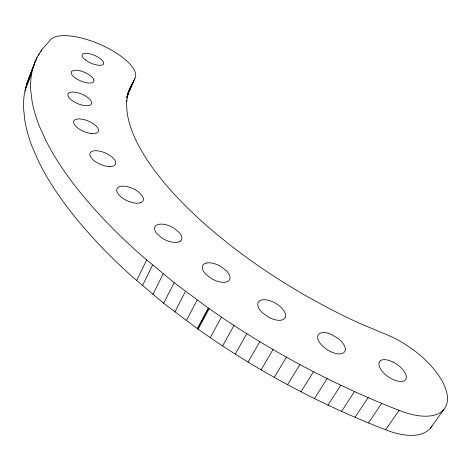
<?xml version="1.0" encoding="UTF-8"?>
<svg xmlns="http://www.w3.org/2000/svg" width="471" height="471" viewBox="0 0 471 471"><rect width="100%" height="100%" fill="white"/><g stroke="black" fill="none" stroke-linecap="round" stroke-linejoin="round"><path stroke-width="0.71" d="M134.871 78.669C129.702 87.247 125.91 96.944 126.723 107.158A256.306 97.108 29.8 0 0 129.366 123.066L130.697 127.382A256.306 97.108 29.8 0 0 138.792 145.916L144.556 155.889A256.306 97.108 29.8 0 0 155.371 171.615L164.032 182.542A256.306 97.108 29.8 0 0 184.767 205.185L190.637 210.961A256.306 97.108 29.8 0 0 216.695 234.264L231.161 245.891A256.306 97.108 29.8 0 0 262.53 268.664L270.807 274.199A256.306 97.108 29.8 0 0 305.255 295.37L323.059 305.237A256.306 97.108 29.8 0 0 359.161 323.141L386.832 334.746A63.438 30.427 34.6 0 1 447.144 394.592A63.438 30.427 34.6 0 1 399.067 410.329L385.625 429.782C319.291 404.171 256.147 370.341 198.144 329.205L163.684 303.283L132.439 276.86A352.214 142.843 30 0 1 104.839 250.454C84.851 229.925 66.246 207.882 50.962 183.59A352.214 142.843 30 0 1 38.334 160.87L32.14 146.658A352.214 142.843 30 0 1 26.058 126.846L24.851 120.67L23.609 108.966A352.214 142.843 30 0 1 24.51 93.07L26.823 83.585L35.213 61.242L37.109 57.197L41.778 49.755L50.585 39.67A46.623 17.174 23 0 1 102.649 45.563A46.623 17.174 23 0 1 134.871 78.669L126.811 97.103M35.213 61.242L32.358 70.002L31.427 74.718A355.623 138.333 29.9 0 0 30.727 90.208L32.128 101.654L33.423 107.706A355.623 138.333 29.9 0 0 39.788 127.152L46.187 141.153A355.623 138.333 29.9 0 0 59.181 163.578C74.93 187.705 93.923 209.554 114.229 229.93A355.623 138.333 29.9 0 0 142.342 256.259L174.129 282.671L209.148 308.658C268.099 349.971 332.014 384.142 399.067 410.329M26.823 83.585L33.624 65.51M25.505 88.218L32.358 70.002M32.47 69.514L34.271 64.721M35.301 61.989L37.109 57.197M24.939 90.968L31.828 72.675M38.534 55.407L39.299 53.37M40.977 51.834L41.778 49.755M128.206 92.163L130.19 87.571M127.906 93.093L129.036 90.473M127.788 93.564L131.562 84.815M127.535 94.836L128.1 93.523M126.793 96.926L133.146 82.201M126.823 98.039L127.4 96.714M126.352 101.383L126.929 100.052M28.466 79.175L30.409 74.989M136.672 280.586L146.652 259.98M142.466 285.691L152.545 265.079M152.887 294.505L163.149 273.887M163.684 303.283L174.129 282.671M174.841 312.002L185.468 291.408M186.333 320.651L197.149 300.074M197.373 328.693L208.365 308.14M197.496 328.734L208.488 308.187M198.144 329.205L209.148 308.658M210.243 337.636L221.435 317.124M222.618 345.938L233.999 325.467M235.229 354.08L246.798 333.662M248.064 362.052L259.815 341.687M261.087 369.823L273.021 349.523M274.269 377.383L286.386 357.148M287.581 384.707L299.874 364.548M300.993 391.784L313.462 371.707M314.469 398.596L327.11 378.607M327.987 405.125L340.792 385.225M341.516 411.354L354.48 391.554M355.016 417.277L368.134 397.577M368.463 422.876L381.722 403.282M430.465 428.104L443.965 409.323M432.025 425.808A62.702 31.274 35 0 1 385.625 429.782M128.483 93.099A46.211 17.763 22.8 0 1 127.7 95.272M93.912 79.94L93.894 81.248L93.111 82.242A12.211 4.704 22.8 0 1 83.962 82.113L80.953 81.047A12.211 4.704 22.8 0 1 71.245 73.217L71.321 71.922L72.169 70.956L75.872 70.22A12.211 4.704 22.8 0 1 84.28 72.24L87.111 73.582A12.211 4.704 22.8 0 1 93.164 78.416L93.912 79.94M345.373 349.211L344.955 351.313L343.606 352.867L341.428 353.762L338.543 353.933A15.708 7.783 32.6 0 1 327.887 350.171L324.495 347.781A15.708 7.783 32.6 0 1 317.619 337.042L318.137 334.993A15.708 7.783 32.6 0 1 331.502 334.445L338.355 338.608L341.216 341.228A15.708 7.783 32.6 0 1 345.373 349.211M68.478 93.234L67.836 94.436L68.012 95.943L69.002 97.656A12.788 5.175 22.7 0 0 79.046 104.173L82.195 105.139A12.788 5.175 22.7 0 0 91.727 103.249L91.486 101.736A12.788 5.175 22.7 0 0 80.576 93.652L77.491 92.693A12.788 5.175 22.7 0 0 68.478 93.234M285.349 317.171L284.196 318.855A15.484 7.783 30.4 0 1 272.497 318.985L268.823 317.336L262.318 312.656A15.484 7.783 30.4 0 1 258.079 302.653L259.327 301.04A15.484 7.783 30.4 0 1 274.511 302.682L277.902 304.778A15.484 7.783 30.4 0 1 285.349 317.171M180.328 241.181L178.244 242.118A14.813 7.23 26 0 1 161.624 237.802L156.466 233.145A14.813 7.23 26 0 1 158.439 224.361L161.229 224.084A14.813 7.23 26 0 1 174.765 228.682L179.857 233.222A14.813 7.23 26 0 1 180.328 241.181M206.616 262.983L204.355 263.819A15.184 7.595 28 0 0 206.192 274.599L212.427 279.162A15.184 7.595 28 0 0 228.141 281.234A15.184 7.595 28 0 0 226.039 270.383L219.928 265.956A15.184 7.595 28 0 0 206.616 262.983M140.264 202.818L137.65 203.213A14.383 6.759 24.4 0 1 121.206 197.108L118.892 194.876L117.356 192.639A14.383 6.759 24.4 0 1 122.725 186.116L125.845 186.351A14.383 6.759 24.4 0 1 138.833 192.139L142.701 196.519A14.383 6.759 24.4 0 1 140.264 202.818M109.837 166.575L106.746 166.298A13.895 6.229 23.4 0 1 93.929 160.57L91.745 158.492L90.332 156.419L89.784 154.512A13.895 6.229 23.4 0 1 95.913 150.691L98.969 150.997A13.895 6.229 23.4 0 1 113.682 158.65L115.124 160.688A13.895 6.229 23.4 0 1 109.837 166.575M91.315 133.54L88.165 132.957A13.359 5.687 22.8 0 1 74.648 124.892L73.735 123.049L73.676 121.436A13.359 5.687 22.8 0 1 81.083 119.033L84.185 119.634A13.359 5.687 22.8 0 1 97.473 127.535L98.427 129.36A13.359 5.687 22.8 0 1 91.315 133.54M393.073 362.052L389.552 360.58A15.831 7.583 34.5 0 0 378.884 363.588L379.184 366.008A15.831 7.583 34.5 0 0 388.551 376.988L392.137 379.09A15.831 7.583 34.5 0 0 406.326 377.436A15.831 7.583 34.5 0 0 393.073 362.052M85.322 59.905A11.645 4.286 23 0 0 103.379 64.18A11.645 4.286 23 0 0 89.855 53.794A11.645 4.286 23 0 0 85.322 59.905"/></g></svg>
